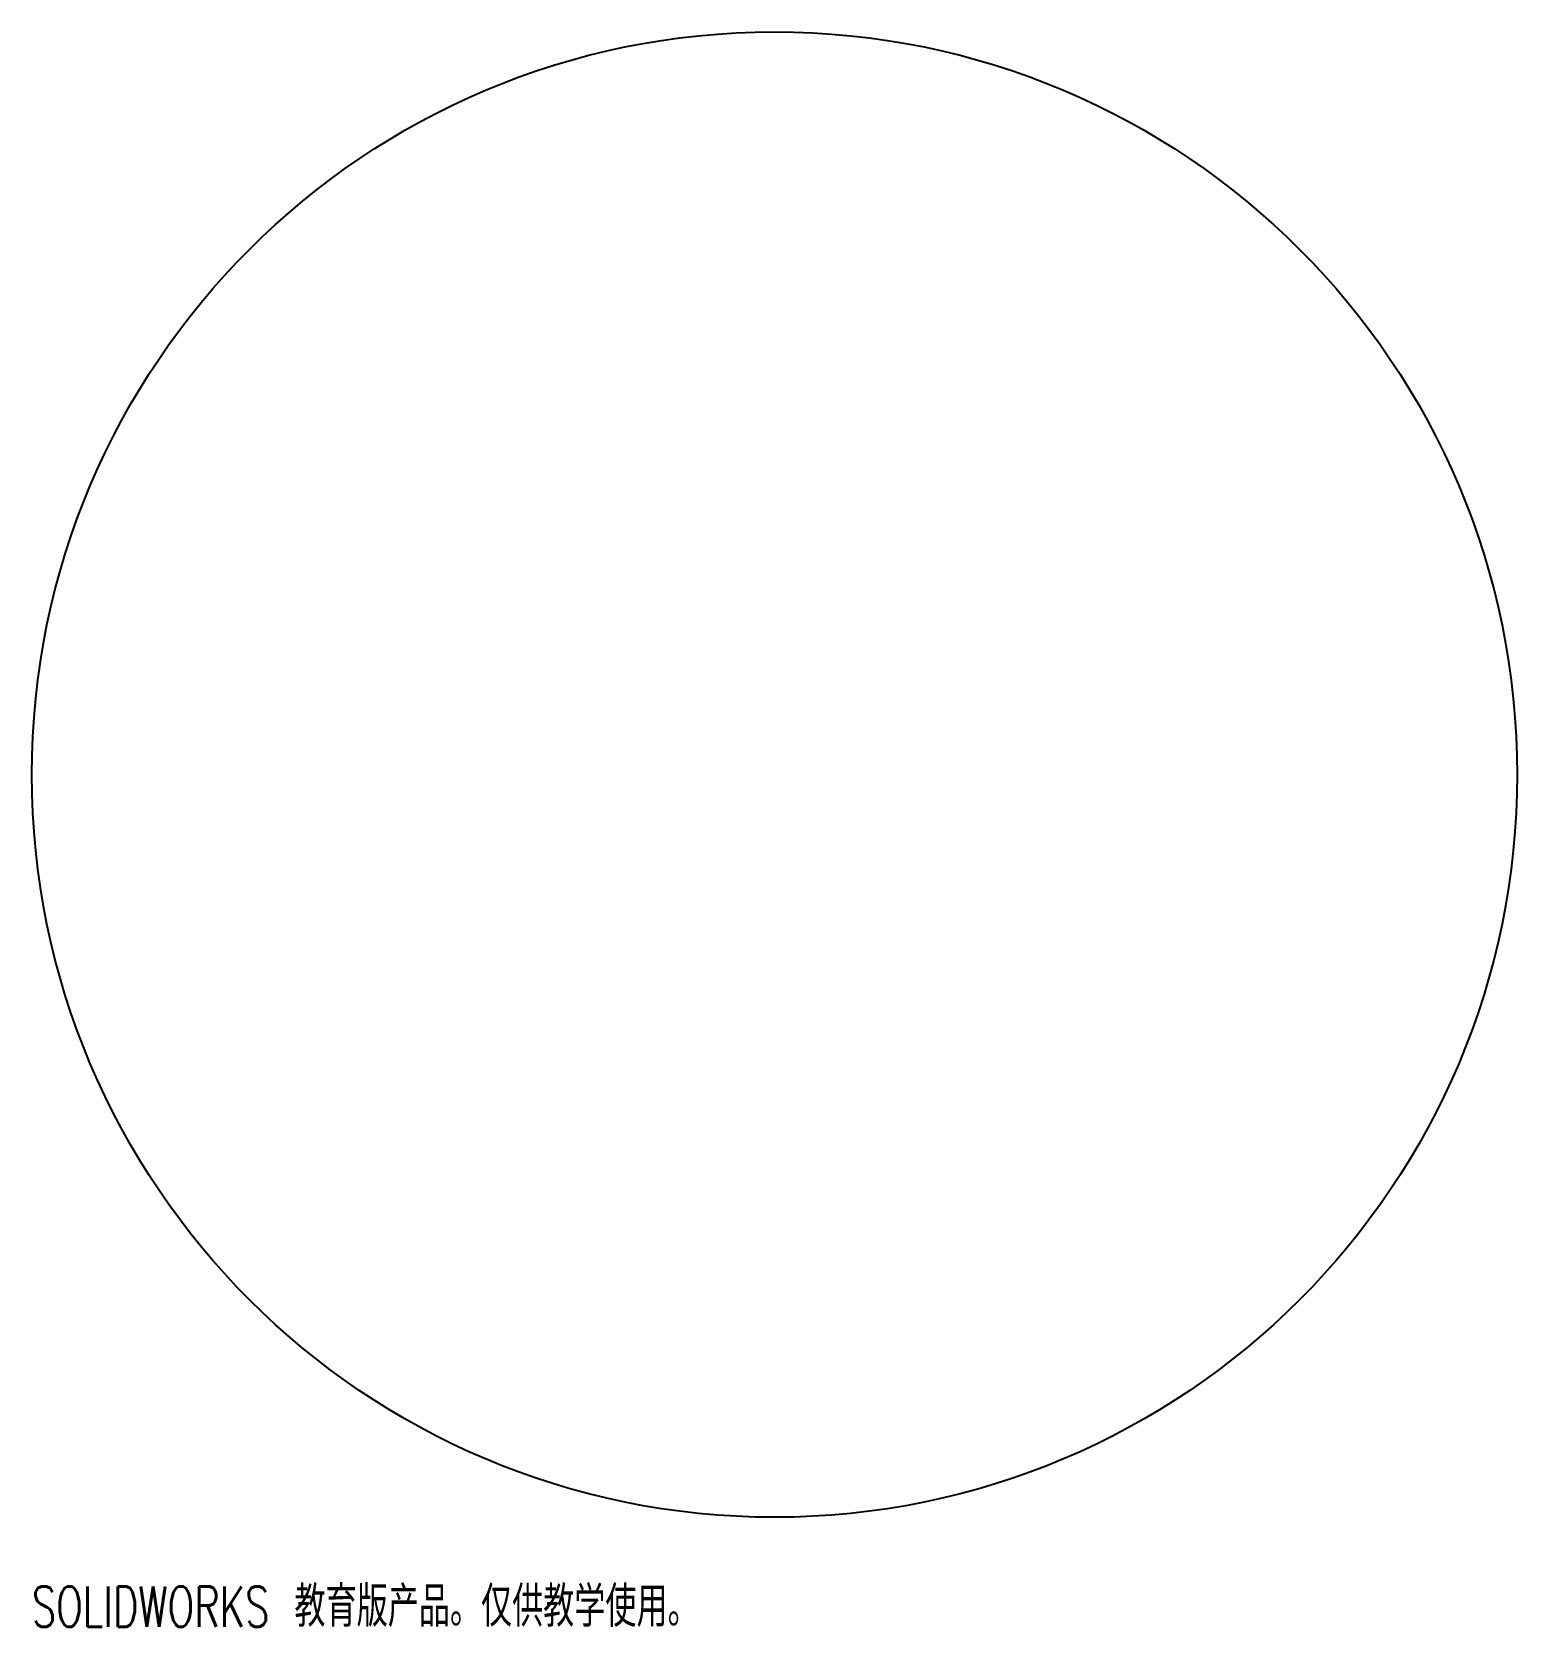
# Model space of a CAD drawing. Header units: inches. Extents: x -3.5 to 3.5, y -4.02 to 3.5.
import ezdxf

# ---------------------------------------------------------------- set-up
doc = ezdxf.new("R2010")
doc.units = ezdxf.units.IN
doc.header["$MEASUREMENT"] = 0
doc.styles.add('SLDTEXTSTYLE0', font='TXT', dxfattribs={"width": 0.7, "bigfont": 'bigfont'})

msp = doc.modelspace()

# ---------------------------------------------------------------- linework, layer by layer
at = {"color": 7, "linetype": 'Continuous', "lineweight": 25}
msp.add_circle((0, 0), 3.5, dxfattribs=at)

# ---------------------------------------------------------------- texts
at = {"color": 7, "linetype": 'Continuous', "insert": (-3.5, -3.8256), "char_height": 0.1903, "attachment_point": 1, "style": 'SLDTEXTSTYLE0'}
msp.add_mtext('SOLIDWORKS 教育版产品。仅供教学使用。', dxfattribs=at)

doc.saveas('drawing.dxf')
